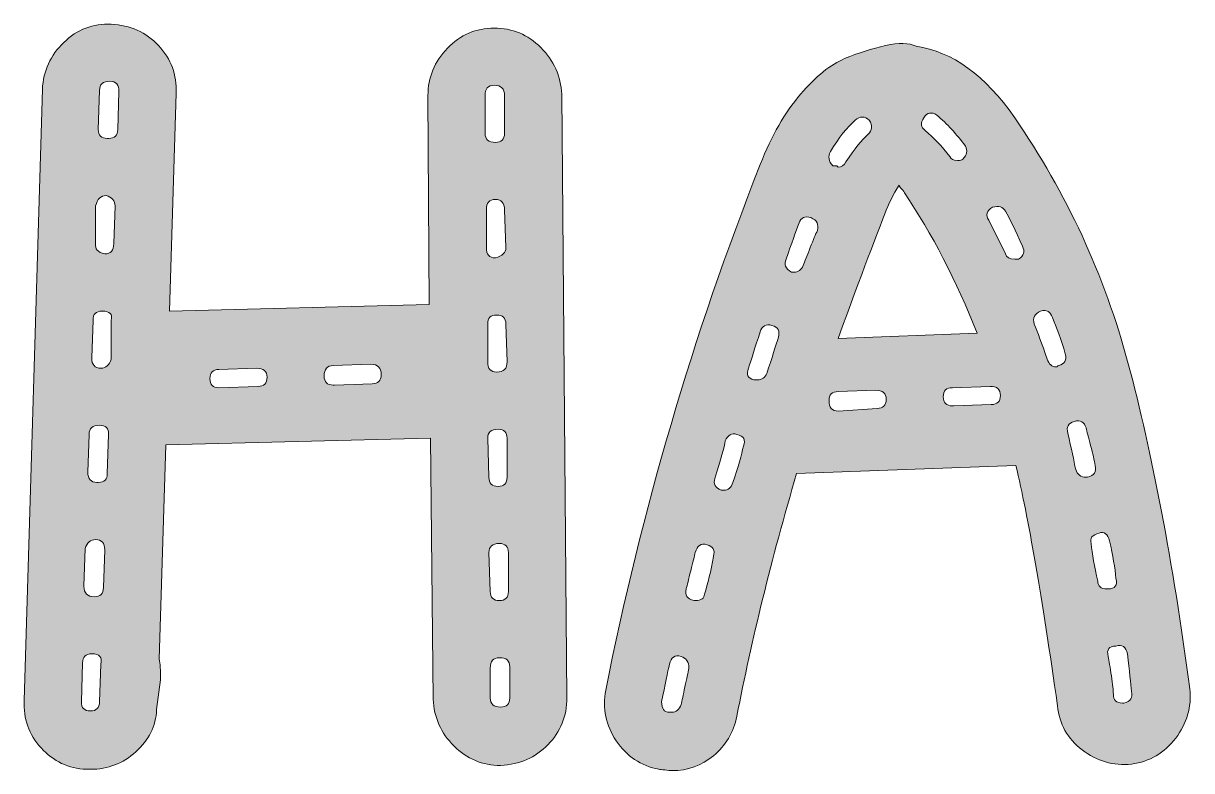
# Model space of a CAD drawing. Header units: inches. Extents: x 1.7 to 13.2, y -16.3 to -1.7.
# Drawn here: x 2.437 to 6.514, y -4.338 to -1.73 of the extents above; entities that cross this region are included whole.
import ezdxf

# ---------------------------------------------------------------- set-up
doc = ezdxf.new("R2010")
doc.units = ezdxf.units.IN
doc.header["$MEASUREMENT"] = 0
doc.layers.add('Layer 1', color=7, linetype='Continuous')

# ---------------------------------------------------------------- blocks, each defined once
blk = doc.blocks.new('block 30')
at = {"layer": 'Layer 1', "true_color": 0xffffff}
h = blk.add_hatch(color=7, dxfattribs=at)
h.dxf.hatch_style = 2
edge = h.paths.add_edge_path()
edge.add_spline(control_points=[(2.6576, -4.3332), (2.5942, -4.3302), (2.5413, -4.3053), (2.499, -4.2585), (2.4567, -4.2117), (2.4371, -4.1565), (2.4401, -4.0931), (2.4401, -4.0931), (2.5036, -1.9595), (2.5036, -1.9595), (2.5066, -1.8961), (2.5314, -1.8417), (2.5782, -1.7964), (2.625, -1.7511), (2.6802, -1.7301), (2.7436, -1.733), (2.81, -1.736), (2.8651, -1.761), (2.9089, -1.8078), (2.9527, -1.8546), (2.973, -1.9097), (2.9702, -1.9731), (2.9702, -1.9731), (2.9475, -2.7342), (2.9475, -2.7342), (2.9475, -2.7342), (3.8535, -2.7115), (3.8535, -2.7115), (3.8535, -2.7115), (3.849, -1.9822), (3.849, -1.9822), (3.849, -1.9188), (3.8716, -1.8637), (3.9169, -1.8168), (3.9622, -1.77), (4.0166, -1.7466), (4.08, -1.7466), (4.1434, -1.7466), (4.1978, -1.7693), (4.2431, -1.8146), (4.2884, -1.8599), (4.3124, -1.9142), (4.3156, -1.9776), (4.3156, -1.9776), (4.3337, -4.0841), (4.3337, -4.0841), (4.3337, -4.1475), (4.3117, -4.2018), (4.2679, -4.2471), (4.2242, -4.2924), (4.169, -4.3167), (4.1027, -4.3196), (4.0392, -4.3196), (3.9849, -4.297), (3.9396, -4.2517), (3.8943, -4.2064), (3.87, -4.152), (3.8671, -4.0886), (3.8671, -4.0886), (3.858, -3.178), (3.858, -3.178), (3.858, -3.178), (2.9339, -3.2007), (2.9339, -3.2007), (2.9339, -3.2007), (2.9113, -3.9482), (2.9113, -3.9482), (2.9141, -3.9633), (2.9158, -3.9874), (2.9158, -4.0206), (2.9158, -4.0206), (2.9022, -4.1248), (2.9022, -4.1248), (2.8992, -4.1822), (2.875, -4.2313), (2.8297, -4.2721), (2.7844, -4.3128), (2.7316, -4.3332), (2.6712, -4.3332), (2.6712, -4.3332), (2.6576, -4.3332), (2.6576, -4.3332)], knot_values=[0, 0, 0, 0, 1, 1, 1, 2, 2, 2, 3, 3, 3, 4, 4, 4, 5, 5, 5, 6, 6, 6, 7, 7, 7, 8, 8, 8, 9, 9, 9, 10, 10, 10, 11, 11, 11, 12, 12, 12, 13, 13, 13, 14, 14, 14, 15, 15, 15, 16, 16, 16, 17, 17, 17, 18, 18, 18, 19, 19, 19, 20, 20, 20, 21, 21, 21, 22, 22, 22, 23, 23, 23, 24, 24, 24, 25, 25, 25, 26, 26, 26, 27, 27, 27, 27], degree=3, periodic=1)
edge = h.paths.add_edge_path()
edge.add_spline(control_points=[(2.644, -3.9617), (2.644, -3.9617), (2.6395, -4.0976), (2.6395, -4.0976), (2.6395, -4.1188), (2.65, -4.1294), (2.6712, -4.1294), (2.6923, -4.1294), (2.7029, -4.1188), (2.7029, -4.0976), (2.7029, -4.0976), (2.7074, -3.9663), (2.7074, -3.9663), (2.7134, -3.9421), (2.7029, -3.93), (2.6757, -3.93), (2.6546, -3.93), (2.644, -3.9407), (2.644, -3.9617)], knot_values=[0, 0, 0, 0, 1, 1, 1, 2, 2, 2, 3, 3, 3, 4, 4, 4, 5, 5, 5, 6, 6, 6, 6], degree=3, periodic=1)
edge = h.paths.add_edge_path()
edge.add_spline(control_points=[(2.653, -3.5631), (2.653, -3.5631), (2.6485, -3.6945), (2.6485, -3.6945), (2.6485, -3.7187), (2.6606, -3.7307), (2.6848, -3.7307), (2.7059, -3.7307), (2.7165, -3.7202), (2.7165, -3.699), (2.7165, -3.699), (2.721, -3.5676), (2.721, -3.5676), (2.721, -3.5435), (2.7104, -3.5314), (2.6893, -3.5314), (2.6712, -3.5314), (2.6591, -3.542), (2.653, -3.5631)], knot_values=[0, 0, 0, 0, 1, 1, 1, 2, 2, 2, 3, 3, 3, 4, 4, 4, 5, 5, 5, 6, 6, 6, 6], degree=3, periodic=1)
edge = h.paths.add_edge_path()
edge.add_spline(control_points=[(2.6666, -3.1645), (2.6666, -3.1645), (2.6621, -3.2958), (2.6621, -3.2958), (2.6621, -3.3201), (2.6727, -3.3321), (2.6938, -3.3321), (2.6938, -3.3321), (2.6983, -3.3321), (2.6983, -3.3321), (2.7195, -3.3321), (2.7301, -3.3216), (2.7301, -3.3004), (2.7301, -3.3004), (2.7346, -3.1645), (2.7346, -3.1645), (2.7346, -3.1434), (2.724, -3.1327), (2.7029, -3.1327), (2.6787, -3.1327), (2.6666, -3.1434), (2.6666, -3.1645)], knot_values=[0, 0, 0, 0, 1, 1, 1, 2, 2, 2, 3, 3, 3, 4, 4, 4, 5, 5, 5, 6, 6, 6, 7, 7, 7, 7], degree=3, periodic=1)
edge = h.paths.add_edge_path()
edge.add_spline(control_points=[(2.6802, -2.7659), (2.6802, -2.7659), (2.6757, -2.8972), (2.6757, -2.8972), (2.6757, -2.9214), (2.6863, -2.9334), (2.7074, -2.9334), (2.7255, -2.9334), (2.7376, -2.9229), (2.7436, -2.9017), (2.7436, -2.9017), (2.7436, -2.7659), (2.7436, -2.7659), (2.7497, -2.7447), (2.7391, -2.7342), (2.7119, -2.7342), (2.6908, -2.7342), (2.6802, -2.7447), (2.6802, -2.7659)], knot_values=[0, 0, 0, 0, 1, 1, 1, 2, 2, 2, 3, 3, 3, 4, 4, 4, 5, 5, 5, 6, 6, 6, 6], degree=3, periodic=1)
edge = h.paths.add_edge_path()
edge.add_spline(control_points=[(2.6893, -2.3672), (2.6893, -2.3672), (2.6893, -2.4986), (2.6893, -2.4986), (2.6863, -2.5167), (2.6968, -2.5288), (2.721, -2.5348), (2.7421, -2.5348), (2.7527, -2.5228), (2.7527, -2.4986), (2.7527, -2.4986), (2.7572, -2.3672), (2.7572, -2.3672), (2.7572, -2.3491), (2.7467, -2.337), (2.7255, -2.331), (2.7074, -2.331), (2.6953, -2.3431), (2.6893, -2.3672)], knot_values=[0, 0, 0, 0, 1, 1, 1, 2, 2, 2, 3, 3, 3, 4, 4, 4, 5, 5, 5, 6, 6, 6, 6], degree=3, periodic=1)
edge = h.paths.add_edge_path()
edge.add_spline(control_points=[(2.7029, -1.9641), (2.7029, -1.9641), (2.6983, -2.1), (2.6983, -2.1), (2.6983, -2.1211), (2.7089, -2.1317), (2.7301, -2.1317), (2.7301, -2.1317), (2.7346, -2.1317), (2.7346, -2.1317), (2.7557, -2.1317), (2.7663, -2.1211), (2.7663, -2.1), (2.7663, -2.1), (2.7708, -1.9686), (2.7708, -1.9686), (2.7708, -1.9444), (2.7603, -1.9323), (2.7391, -1.9323), (2.715, -1.9323), (2.7029, -1.943), (2.7029, -1.9641)], knot_values=[0, 0, 0, 0, 1, 1, 1, 2, 2, 2, 3, 3, 3, 4, 4, 4, 5, 5, 5, 6, 6, 6, 7, 7, 7, 7], degree=3, periodic=1)
edge = h.paths.add_edge_path()
edge.add_spline(control_points=[(3.1196, -2.938), (3.0985, -2.938), (3.0879, -2.9486), (3.0879, -2.9697), (3.0879, -2.9909), (3.0985, -3.0014), (3.1196, -3.0014), (3.1196, -3.0014), (3.2555, -2.9968), (3.2555, -2.9968), (3.2765, -2.9968), (3.2873, -2.9863), (3.2873, -2.9651), (3.2873, -2.9441), (3.2752, -2.9334), (3.251, -2.9334), (3.251, -2.9334), (3.1196, -2.938), (3.1196, -2.938)], knot_values=[0, 0, 0, 0, 1, 1, 1, 2, 2, 2, 3, 3, 3, 4, 4, 4, 5, 5, 5, 6, 6, 6, 6], degree=3, periodic=1)
edge = h.paths.add_edge_path()
edge.add_spline(control_points=[(3.5183, -2.9244), (3.4971, -2.9244), (3.4866, -2.9365), (3.4866, -2.9606), (3.4866, -2.9818), (3.4971, -2.9923), (3.5183, -2.9923), (3.5183, -2.9923), (3.5228, -2.9923), (3.5228, -2.9923), (3.5228, -2.9923), (3.6542, -2.9878), (3.6542, -2.9878), (3.6752, -2.9878), (3.6859, -2.9773), (3.6859, -2.9561), (3.6859, -2.932), (3.6738, -2.9198), (3.6497, -2.9198), (3.6497, -2.9198), (3.5183, -2.9244), (3.5183, -2.9244)], knot_values=[0, 0, 0, 0, 1, 1, 1, 2, 2, 2, 3, 3, 3, 4, 4, 4, 5, 5, 5, 6, 6, 6, 7, 7, 7, 7], degree=3, periodic=1)
edge = h.paths.add_edge_path()
edge.add_spline(control_points=[(4.08, -1.9459), (4.0587, -1.9459), (4.0483, -1.958), (4.0483, -1.9822), (4.0483, -1.9822), (4.0483, -2.1135), (4.0483, -2.1135), (4.0483, -2.1347), (4.0602, -2.1453), (4.0845, -2.1453), (4.1056, -2.1453), (4.1163, -2.1347), (4.1163, -2.1135), (4.1163, -2.1135), (4.1163, -1.9822), (4.1163, -1.9822), (4.1163, -1.958), (4.104, -1.9459), (4.08, -1.9459)], knot_values=[0, 0, 0, 0, 1, 1, 1, 2, 2, 2, 3, 3, 3, 4, 4, 4, 5, 5, 5, 6, 6, 6, 6], degree=3, periodic=1)
edge = h.paths.add_edge_path()
edge.add_spline(control_points=[(4.1208, -2.5122), (4.1208, -2.5122), (4.1163, -2.3808), (4.1163, -2.3808), (4.1163, -2.3567), (4.1056, -2.3446), (4.0845, -2.3446), (4.0633, -2.3446), (4.0528, -2.3567), (4.0528, -2.3808), (4.0528, -2.3808), (4.0528, -2.5122), (4.0528, -2.5122), (4.0528, -2.5364), (4.0633, -2.5484), (4.0845, -2.5484), (4.1086, -2.5424), (4.1208, -2.5303), (4.1208, -2.5122)], knot_values=[0, 0, 0, 0, 1, 1, 1, 2, 2, 2, 3, 3, 3, 4, 4, 4, 5, 5, 5, 6, 6, 6, 6], degree=3, periodic=1)
edge = h.paths.add_edge_path()
edge.add_spline(control_points=[(4.1253, -2.9108), (4.1253, -2.9108), (4.1208, -2.7795), (4.1208, -2.7795), (4.1208, -2.7583), (4.1101, -2.7478), (4.0891, -2.7478), (4.0678, -2.7478), (4.0574, -2.7583), (4.0574, -2.7795), (4.0574, -2.7795), (4.0574, -2.9108), (4.0574, -2.9108), (4.0574, -2.935), (4.0678, -2.947), (4.0891, -2.947), (4.1131, -2.947), (4.1253, -2.935), (4.1253, -2.9108)], knot_values=[0, 0, 0, 0, 1, 1, 1, 2, 2, 2, 3, 3, 3, 4, 4, 4, 5, 5, 5, 6, 6, 6, 6], degree=3, periodic=1)
edge = h.paths.add_edge_path()
edge.add_spline(control_points=[(4.1253, -3.3139), (4.1253, -3.3139), (4.1253, -3.178), (4.1253, -3.178), (4.1253, -3.157), (4.1146, -3.1463), (4.0936, -3.1463), (4.0693, -3.1463), (4.0574, -3.157), (4.0574, -3.178), (4.0574, -3.178), (4.0619, -3.3139), (4.0619, -3.3139), (4.0619, -3.3352), (4.0723, -3.3457), (4.0936, -3.3457), (4.1146, -3.3457), (4.1253, -3.3352), (4.1253, -3.3139)], knot_values=[0, 0, 0, 0, 1, 1, 1, 2, 2, 2, 3, 3, 3, 4, 4, 4, 5, 5, 5, 6, 6, 6, 6], degree=3, periodic=1)
edge = h.paths.add_edge_path()
edge.add_spline(control_points=[(4.1298, -3.7126), (4.1298, -3.7126), (4.1298, -3.5767), (4.1298, -3.5767), (4.1298, -3.5556), (4.1191, -3.545), (4.0981, -3.545), (4.0738, -3.545), (4.0619, -3.5556), (4.0619, -3.5767), (4.0619, -3.5767), (4.0664, -3.7126), (4.0664, -3.7126), (4.0664, -3.7338), (4.0769, -3.7443), (4.0981, -3.7443), (4.1191, -3.7443), (4.1298, -3.7338), (4.1298, -3.7126)], knot_values=[0, 0, 0, 0, 1, 1, 1, 2, 2, 2, 3, 3, 3, 4, 4, 4, 5, 5, 5, 6, 6, 6, 6], degree=3, periodic=1)
edge = h.paths.add_edge_path()
edge.add_spline(control_points=[(4.1344, -4.0841), (4.1344, -4.0841), (4.1344, -3.9753), (4.1344, -3.9753), (4.1344, -3.9543), (4.1222, -3.9436), (4.0981, -3.9436), (4.0769, -3.9436), (4.0664, -3.9557), (4.0664, -3.9799), (4.0664, -3.9799), (4.0664, -4.0841), (4.0664, -4.0841), (4.0664, -4.1052), (4.0784, -4.1158), (4.1027, -4.1158), (4.1237, -4.1158), (4.1344, -4.1052), (4.1344, -4.0841)], knot_values=[0, 0, 0, 0, 1, 1, 1, 2, 2, 2, 3, 3, 3, 4, 4, 4, 5, 5, 5, 6, 6, 6, 6], degree=3, periodic=1)
h = blk.add_hatch(color=7, dxfattribs=at)
h.dxf.hatch_style = 2
edge = h.paths.add_edge_path()
edge.add_spline(control_points=[(4.6552, -4.3332), (4.5918, -4.3212), (4.5419, -4.2879), (4.5057, -4.2335), (4.4695, -4.1792), (4.4574, -4.1203), (4.4695, -4.0569), (4.5933, -3.4317), (4.773, -2.8202), (5.0085, -2.2223), (5.0477, -2.1226), (5.0946, -2.0411), (5.149, -1.9776), (5.2033, -1.9142), (5.2547, -1.8728), (5.303, -1.8531), (5.3512, -1.8334), (5.3988, -1.8184), (5.4456, -1.8078), (5.4924, -1.7972), (5.5279, -1.798), (5.5522, -1.81), (5.679, -1.8282), (5.7938, -1.9113), (5.8964, -2.0592), (6.0776, -2.3219), (6.2097, -2.6081), (6.2927, -2.9176), (6.3758, -3.2272), (6.4475, -3.6054), (6.508, -4.0523), (6.5139, -4.1158), (6.4973, -4.1731), (6.4582, -4.2245), (6.4188, -4.2759), (6.3676, -4.306), (6.3041, -4.3151), (6.2407, -4.3212), (6.1832, -4.3045), (6.132, -4.2653), (6.0805, -4.2261), (6.0518, -4.1747), (6.0459, -4.1112), (5.9916, -3.7307), (5.9431, -3.4514), (5.901, -3.2732), (5.901, -3.2732), (5.1354, -3.3004), (5.1354, -3.3004), (5.0477, -3.5993), (4.9783, -3.8818), (4.927, -4.1475), (4.9149, -4.2049), (4.8877, -4.251), (4.8455, -4.2856), (4.8032, -4.3204), (4.7549, -4.3377), (4.7005, -4.3377), (4.6945, -4.3377), (4.6861, -4.337), (4.6755, -4.3355), (4.6649, -4.3339), (4.6582, -4.3332), (4.6552, -4.3332)], knot_values=[0, 0, 0, 0, 1, 1, 1, 2, 2, 2, 3, 3, 3, 4, 4, 4, 5, 5, 5, 6, 6, 6, 7, 7, 7, 8, 8, 8, 9, 9, 9, 10, 10, 10, 11, 11, 11, 12, 12, 12, 13, 13, 13, 14, 14, 14, 15, 15, 15, 16, 16, 16, 17, 17, 17, 18, 18, 18, 19, 19, 19, 20, 20, 20, 21, 21, 21, 21], degree=3, periodic=1)
edge = h.paths.add_edge_path()
edge.add_spline(control_points=[(4.6914, -3.9663), (4.6854, -3.9935), (4.6763, -4.0372), (4.6643, -4.0976), (4.6643, -4.1219), (4.6733, -4.1339), (4.6914, -4.1339), (4.6914, -4.1339), (4.7005, -4.1339), (4.7005, -4.1339), (4.7156, -4.1339), (4.7262, -4.1248), (4.7322, -4.1067), (4.7352, -4.0947), (4.7398, -4.0743), (4.7458, -4.0456), (4.7518, -4.0169), (4.7564, -3.995), (4.7594, -3.9799), (4.7594, -3.9588), (4.7503, -3.9452), (4.7322, -3.9391), (4.7111, -3.9331), (4.6975, -3.9421), (4.6914, -3.9663)], knot_values=[0, 0, 0, 0, 1, 1, 1, 2, 2, 2, 3, 3, 3, 4, 4, 4, 5, 5, 5, 6, 6, 6, 7, 7, 7, 8, 8, 8, 8], degree=3, periodic=1)
edge = h.paths.add_edge_path()
edge.add_spline(control_points=[(4.7503, -3.7035), (4.7443, -3.7247), (4.7533, -3.7383), (4.7775, -3.7443), (4.7775, -3.7443), (4.782, -3.7443), (4.782, -3.7443), (4.8032, -3.7443), (4.8138, -3.7368), (4.8138, -3.7217), (4.8258, -3.6854), (4.8364, -3.6417), (4.8455, -3.5903), (4.8515, -3.5692), (4.844, -3.5556), (4.8228, -3.5495), (4.8017, -3.5435), (4.7881, -3.5526), (4.782, -3.5767), (4.779, -3.5888), (4.7737, -3.61), (4.7661, -3.6401), (4.7586, -3.6704), (4.7533, -3.6915), (4.7503, -3.7035)], knot_values=[0, 0, 0, 0, 1, 1, 1, 2, 2, 2, 3, 3, 3, 4, 4, 4, 5, 5, 5, 6, 6, 6, 7, 7, 7, 8, 8, 8, 8], degree=3, periodic=1)
edge = h.paths.add_edge_path()
edge.add_spline(control_points=[(4.85, -3.3185), (4.844, -3.3366), (4.8515, -3.3502), (4.8726, -3.3592), (4.8726, -3.3592), (4.8817, -3.3592), (4.8817, -3.3592), (4.8968, -3.3592), (4.9072, -3.3502), (4.9134, -3.3321), (4.9315, -3.2777), (4.9435, -3.2355), (4.9497, -3.2052), (4.9587, -3.1842), (4.9512, -3.1706), (4.927, -3.1645), (4.9089, -3.1585), (4.8953, -3.166), (4.8862, -3.1871), (4.8832, -3.2083), (4.871, -3.2521), (4.85, -3.3185)], knot_values=[0, 0, 0, 0, 1, 1, 1, 2, 2, 2, 3, 3, 3, 4, 4, 4, 5, 5, 5, 6, 6, 6, 7, 7, 7, 7], degree=3, periodic=1)
edge = h.paths.add_edge_path()
edge.add_spline(control_points=[(4.9678, -2.9334), (4.9587, -2.9546), (4.9648, -2.9682), (4.9859, -2.9742), (4.9859, -2.9742), (4.9995, -2.9742), (4.9995, -2.9742), (5.0146, -2.9742), (5.025, -2.9667), (5.0312, -2.9515), (5.0493, -2.8972), (5.0629, -2.855), (5.072, -2.8248), (5.078, -2.8036), (5.0703, -2.79), (5.0493, -2.784), (5.0282, -2.778), (5.0146, -2.7855), (5.0085, -2.8066), (4.9904, -2.861), (4.9768, -2.9033), (4.9678, -2.9334)], knot_values=[0, 0, 0, 0, 1, 1, 1, 2, 2, 2, 3, 3, 3, 4, 4, 4, 5, 5, 5, 6, 6, 6, 7, 7, 7, 7], degree=3, periodic=1)
edge = h.paths.add_edge_path()
edge.add_spline(control_points=[(5.0991, -2.553), (5.0901, -2.5711), (5.0961, -2.5862), (5.1173, -2.5983), (5.1173, -2.5983), (5.1263, -2.5983), (5.1263, -2.5983), (5.1414, -2.5983), (5.1519, -2.5907), (5.158, -2.5756), (5.1641, -2.5605), (5.1723, -2.5394), (5.1829, -2.5122), (5.1935, -2.485), (5.2017, -2.4654), (5.2079, -2.4533), (5.2139, -2.4322), (5.2062, -2.4171), (5.1852, -2.408), (5.1641, -2.402), (5.1505, -2.408), (5.1444, -2.4261), (5.1324, -2.4563), (5.1173, -2.4986), (5.0991, -2.553)], knot_values=[0, 0, 0, 0, 1, 1, 1, 2, 2, 2, 3, 3, 3, 4, 4, 4, 5, 5, 5, 6, 6, 6, 7, 7, 7, 8, 8, 8, 8], degree=3, periodic=1)
edge = h.paths.add_edge_path()
edge.add_spline(control_points=[(5.2532, -2.177), (5.2441, -2.1951), (5.247, -2.2117), (5.2622, -2.2268), (5.2651, -2.2268), (5.2696, -2.2268), (5.2758, -2.2268), (5.2758, -2.2268), (5.2803, -2.2313), (5.2803, -2.2313), (5.2923, -2.2313), (5.3014, -2.2253), (5.3075, -2.2132), (5.3376, -2.1679), (5.3634, -2.1362), (5.3845, -2.1181), (5.3996, -2.103), (5.401, -2.0864), (5.3891, -2.0682), (5.3738, -2.0531), (5.3574, -2.0531), (5.3392, -2.0682), (5.3121, -2.0924), (5.2832, -2.1286), (5.2532, -2.177)], knot_values=[0, 0, 0, 0, 1, 1, 1, 2, 2, 2, 3, 3, 3, 4, 4, 4, 5, 5, 5, 6, 6, 6, 7, 7, 7, 8, 8, 8, 8], degree=3, periodic=1)
edge = h.paths.add_edge_path()
edge.add_spline(control_points=[(5.2803, -3.015), (5.2592, -3.015), (5.2486, -3.0256), (5.2486, -3.0467), (5.2486, -3.0709), (5.2592, -3.0829), (5.2803, -3.0829), (5.2803, -3.0829), (5.4162, -3.0739), (5.4162, -3.0739), (5.4373, -3.0739), (5.448, -3.0634), (5.448, -3.0421), (5.448, -3.0211), (5.4359, -3.0104), (5.4117, -3.0104), (5.4117, -3.0104), (5.2803, -3.015), (5.2803, -3.015)], knot_values=[0, 0, 0, 0, 1, 1, 1, 2, 2, 2, 3, 3, 3, 4, 4, 4, 5, 5, 5, 6, 6, 6, 6], degree=3, periodic=1)
edge = h.paths.add_edge_path()
edge.add_spline(control_points=[(5.4933, -2.2948), (5.4721, -2.328), (5.4554, -2.3612), (5.4434, -2.3944), (5.4191, -2.4548), (5.3648, -2.5998), (5.2803, -2.8293), (5.2803, -2.8293), (5.7651, -2.8112), (5.7651, -2.8112), (5.6926, -2.627), (5.608, -2.4639), (5.5114, -2.3219), (5.5114, -2.3189), (5.5084, -2.3144), (5.5023, -2.3083), (5.4961, -2.3023), (5.4933, -2.2978), (5.4933, -2.2948)], knot_values=[0, 0, 0, 0, 1, 1, 1, 2, 2, 2, 3, 3, 3, 4, 4, 4, 5, 5, 5, 6, 6, 6, 6], degree=3, periodic=1)
edge = h.paths.add_edge_path()
edge.add_spline(control_points=[(5.5793, -2.0592), (5.5673, -2.0773), (5.5686, -2.0924), (5.5839, -2.1045), (5.6139, -2.1286), (5.6428, -2.1588), (5.6699, -2.1951), (5.6728, -2.2041), (5.6819, -2.2087), (5.6971, -2.2087), (5.7062, -2.2087), (5.7122, -2.2072), (5.7152, -2.2041), (5.7303, -2.189), (5.7334, -2.1739), (5.7243, -2.1588), (5.6941, -2.1166), (5.6609, -2.0803), (5.6246, -2.0501), (5.6065, -2.038), (5.5913, -2.0411), (5.5793, -2.0592)], knot_values=[0, 0, 0, 0, 1, 1, 1, 2, 2, 2, 3, 3, 3, 4, 4, 4, 5, 5, 5, 6, 6, 6, 7, 7, 7, 7], degree=3, periodic=1)
edge = h.paths.add_edge_path()
edge.add_spline(control_points=[(5.8149, -3.0603), (5.8359, -3.0603), (5.8466, -3.0498), (5.8466, -3.0286), (5.8466, -3.0075), (5.8345, -2.9968), (5.8104, -2.9968), (5.8104, -2.9968), (5.679, -3.0014), (5.679, -3.0014), (5.6579, -3.0014), (5.6473, -3.012), (5.6473, -3.0331), (5.6473, -3.0543), (5.6579, -3.0648), (5.679, -3.0648), (5.679, -3.0648), (5.6835, -3.0648), (5.6835, -3.0648), (5.6835, -3.0648), (5.8149, -3.0603), (5.8149, -3.0603)], knot_values=[0, 0, 0, 0, 1, 1, 1, 2, 2, 2, 3, 3, 3, 4, 4, 4, 5, 5, 5, 6, 6, 6, 7, 7, 7, 7], degree=3, periodic=1)
edge = h.paths.add_edge_path()
edge.add_spline(control_points=[(5.8194, -2.3718), (5.7983, -2.3838), (5.7938, -2.3989), (5.8058, -2.4171), (5.8058, -2.4171), (5.8647, -2.5348), (5.8647, -2.5348), (5.8676, -2.5469), (5.8783, -2.553), (5.8964, -2.553), (5.8964, -2.553), (5.91, -2.553), (5.91, -2.553), (5.9281, -2.5409), (5.9327, -2.5258), (5.9236, -2.5077), (5.8993, -2.4533), (5.8797, -2.4125), (5.8647, -2.3854), (5.8557, -2.3703), (5.8404, -2.3657), (5.8194, -2.3718)], knot_values=[0, 0, 0, 0, 1, 1, 1, 2, 2, 2, 3, 3, 3, 4, 4, 4, 5, 5, 5, 6, 6, 6, 7, 7, 7, 7], degree=3, periodic=1)
edge = h.paths.add_edge_path()
edge.add_spline(control_points=[(5.987, -2.7342), (5.9658, -2.7432), (5.9582, -2.7583), (5.9644, -2.7795), (5.9763, -2.8066), (5.9916, -2.8474), (6.0097, -2.9017), (6.0156, -2.9198), (6.0262, -2.9289), (6.0414, -2.9289), (6.0443, -2.9289), (6.0459, -2.9282), (6.0459, -2.9266), (6.0459, -2.9252), (6.0473, -2.9244), (6.0505, -2.9244), (6.0715, -2.9184), (6.079, -2.9048), (6.0731, -2.8837), (6.0579, -2.8323), (6.0428, -2.79), (6.0278, -2.7568), (6.0216, -2.7357), (6.008, -2.7281), (5.987, -2.7342)], knot_values=[0, 0, 0, 0, 1, 1, 1, 2, 2, 2, 3, 3, 3, 4, 4, 4, 5, 5, 5, 6, 6, 6, 7, 7, 7, 8, 8, 8, 8], degree=3, periodic=1)
edge = h.paths.add_edge_path()
edge.add_spline(control_points=[(6.1048, -3.1192), (6.0835, -3.1253), (6.076, -3.1389), (6.0822, -3.1599), (6.0941, -3.2143), (6.1032, -3.2566), (6.1093, -3.2868), (6.1153, -3.3049), (6.1275, -3.3139), (6.1456, -3.3139), (6.1456, -3.3139), (6.1501, -3.3139), (6.1501, -3.3139), (6.1741, -3.308), (6.1832, -3.2944), (6.1773, -3.2732), (6.1741, -3.2551), (6.1689, -3.2317), (6.1614, -3.203), (6.1538, -3.1743), (6.1485, -3.154), (6.1456, -3.1418), (6.1394, -3.1207), (6.1258, -3.1132), (6.1048, -3.1192)], knot_values=[0, 0, 0, 0, 1, 1, 1, 2, 2, 2, 3, 3, 3, 4, 4, 4, 5, 5, 5, 6, 6, 6, 7, 7, 7, 8, 8, 8, 8], degree=3, periodic=1)
edge = h.paths.add_edge_path()
edge.add_spline(control_points=[(6.2271, -3.5359), (6.221, -3.5118), (6.209, -3.5028), (6.1909, -3.5087), (6.1666, -3.5148), (6.1575, -3.5269), (6.1637, -3.545), (6.1666, -3.5812), (6.1741, -3.6251), (6.1864, -3.6764), (6.1864, -3.6945), (6.1968, -3.7035), (6.2181, -3.7035), (6.2181, -3.7035), (6.2226, -3.7035), (6.2226, -3.7035), (6.2466, -3.7035), (6.2557, -3.6915), (6.2498, -3.6673), (6.2466, -3.6311), (6.2391, -3.5873), (6.2271, -3.5359)], knot_values=[0, 0, 0, 0, 1, 1, 1, 2, 2, 2, 3, 3, 3, 4, 4, 4, 5, 5, 5, 6, 6, 6, 7, 7, 7, 7], degree=3, periodic=1)
edge = h.paths.add_edge_path()
edge.add_spline(control_points=[(6.2906, -3.93), (6.2844, -3.9059), (6.2708, -3.8968), (6.2498, -3.9029), (6.2255, -3.9029), (6.2164, -3.9149), (6.2226, -3.9391), (6.2255, -3.9543), (6.2293, -3.9769), (6.2339, -4.007), (6.2384, -4.0372), (6.2407, -4.0585), (6.2407, -4.0705), (6.2407, -4.0916), (6.2512, -4.1022), (6.2724, -4.1022), (6.2724, -4.1022), (6.277, -4.1022), (6.277, -4.1022), (6.301, -4.0961), (6.31, -4.0825), (6.3041, -4.0614), (6.301, -4.0342), (6.2965, -3.9905), (6.2906, -3.93)], knot_values=[0, 0, 0, 0, 1, 1, 1, 2, 2, 2, 3, 3, 3, 4, 4, 4, 5, 5, 5, 6, 6, 6, 7, 7, 7, 8, 8, 8, 8], degree=3, periodic=1)
at = {"layer": 'Layer 1', "lineweight": 0}
for points, knots in [([(2.6576, -4.3332), (2.5942, -4.3302), (2.5413, -4.3053), (2.499, -4.2585), (2.4567, -4.2117), (2.4371, -4.1565), (2.4401, -4.0931), (2.4401, -4.0931), (2.5036, -1.9595), (2.5036, -1.9595), (2.5066, -1.8961), (2.5314, -1.8417), (2.5782, -1.7964), (2.625, -1.7511), (2.6802, -1.7301), (2.7436, -1.733), (2.81, -1.736), (2.8651, -1.761), (2.9089, -1.8078), (2.9527, -1.8546), (2.973, -1.9097), (2.9702, -1.9731), (2.9702, -1.9731), (2.9475, -2.7342), (2.9475, -2.7342), (2.9475, -2.7342), (3.8535, -2.7115), (3.8535, -2.7115), (3.8535, -2.7115), (3.849, -1.9822), (3.849, -1.9822), (3.849, -1.9188), (3.8716, -1.8637), (3.9169, -1.8168), (3.9622, -1.77), (4.0166, -1.7466), (4.08, -1.7466), (4.1434, -1.7466), (4.1978, -1.7693), (4.2431, -1.8146), (4.2884, -1.8599), (4.3124, -1.9142), (4.3156, -1.9776), (4.3156, -1.9776), (4.3337, -4.0841), (4.3337, -4.0841), (4.3337, -4.1475), (4.3117, -4.2018), (4.2679, -4.2471), (4.2242, -4.2924), (4.169, -4.3167), (4.1027, -4.3196), (4.0392, -4.3196), (3.9849, -4.297), (3.9396, -4.2517), (3.8943, -4.2064), (3.87, -4.152), (3.8671, -4.0886), (3.8671, -4.0886), (3.858, -3.178), (3.858, -3.178), (3.858, -3.178), (2.9339, -3.2007), (2.9339, -3.2007), (2.9339, -3.2007), (2.9113, -3.9482), (2.9113, -3.9482), (2.9141, -3.9633), (2.9158, -3.9874), (2.9158, -4.0206), (2.9158, -4.0206), (2.9022, -4.1248), (2.9022, -4.1248), (2.8992, -4.1822), (2.875, -4.2313), (2.8297, -4.2721), (2.7844, -4.3128), (2.7316, -4.3332), (2.6712, -4.3332), (2.6712, -4.3332), (2.6576, -4.3332), (2.6576, -4.3332)], [0, 0, 0, 0, 1, 1, 1, 2, 2, 2, 3, 3, 3, 4, 4, 4, 5, 5, 5, 6, 6, 6, 7, 7, 7, 8, 8, 8, 9, 9, 9, 10, 10, 10, 11, 11, 11, 12, 12, 12, 13, 13, 13, 14, 14, 14, 15, 15, 15, 16, 16, 16, 17, 17, 17, 18, 18, 18, 19, 19, 19, 20, 20, 20, 21, 21, 21, 22, 22, 22, 23, 23, 23, 24, 24, 24, 25, 25, 25, 26, 26, 26, 27, 27, 27, 27]), ([(4.6552, -4.3332), (4.5918, -4.3212), (4.5419, -4.2879), (4.5057, -4.2335), (4.4695, -4.1792), (4.4574, -4.1203), (4.4695, -4.0569), (4.5933, -3.4317), (4.773, -2.8202), (5.0085, -2.2223), (5.0477, -2.1226), (5.0946, -2.0411), (5.149, -1.9776), (5.2033, -1.9142), (5.2547, -1.8728), (5.303, -1.8531), (5.3512, -1.8334), (5.3988, -1.8184), (5.4456, -1.8078), (5.4924, -1.7972), (5.5279, -1.798), (5.5522, -1.81), (5.679, -1.8282), (5.7938, -1.9113), (5.8964, -2.0592), (6.0776, -2.3219), (6.2097, -2.6081), (6.2927, -2.9176), (6.3758, -3.2272), (6.4475, -3.6054), (6.508, -4.0523), (6.5139, -4.1158), (6.4973, -4.1731), (6.4582, -4.2245), (6.4188, -4.2759), (6.3676, -4.306), (6.3041, -4.3151), (6.2407, -4.3212), (6.1832, -4.3045), (6.132, -4.2653), (6.0805, -4.2261), (6.0518, -4.1747), (6.0459, -4.1112), (5.9916, -3.7307), (5.9431, -3.4514), (5.901, -3.2732), (5.901, -3.2732), (5.1354, -3.3004), (5.1354, -3.3004), (5.0477, -3.5993), (4.9783, -3.8818), (4.927, -4.1475), (4.9149, -4.2049), (4.8877, -4.251), (4.8455, -4.2856), (4.8032, -4.3204), (4.7549, -4.3377), (4.7005, -4.3377), (4.6945, -4.3377), (4.6861, -4.337), (4.6755, -4.3355), (4.6649, -4.3339), (4.6582, -4.3332), (4.6552, -4.3332)], [0, 0, 0, 0, 1, 1, 1, 2, 2, 2, 3, 3, 3, 4, 4, 4, 5, 5, 5, 6, 6, 6, 7, 7, 7, 8, 8, 8, 9, 9, 9, 10, 10, 10, 11, 11, 11, 12, 12, 12, 13, 13, 13, 14, 14, 14, 15, 15, 15, 16, 16, 16, 17, 17, 17, 18, 18, 18, 19, 19, 19, 20, 20, 20, 21, 21, 21, 21]), ([(2.7029, -1.9641), (2.7029, -1.9641), (2.6983, -2.1), (2.6983, -2.1), (2.6983, -2.1211), (2.7089, -2.1317), (2.7301, -2.1317), (2.7301, -2.1317), (2.7346, -2.1317), (2.7346, -2.1317), (2.7557, -2.1317), (2.7663, -2.1211), (2.7663, -2.1), (2.7663, -2.1), (2.7708, -1.9686), (2.7708, -1.9686), (2.7708, -1.9444), (2.7603, -1.9323), (2.7391, -1.9323), (2.715, -1.9323), (2.7029, -1.943), (2.7029, -1.9641)], [0, 0, 0, 0, 1, 1, 1, 2, 2, 2, 3, 3, 3, 4, 4, 4, 5, 5, 5, 6, 6, 6, 7, 7, 7, 7]), ([(4.08, -1.9459), (4.0587, -1.9459), (4.0483, -1.958), (4.0483, -1.9822), (4.0483, -1.9822), (4.0483, -2.1135), (4.0483, -2.1135), (4.0483, -2.1347), (4.0602, -2.1453), (4.0845, -2.1453), (4.1056, -2.1453), (4.1163, -2.1347), (4.1163, -2.1135), (4.1163, -2.1135), (4.1163, -1.9822), (4.1163, -1.9822), (4.1163, -1.958), (4.104, -1.9459), (4.08, -1.9459)], [0, 0, 0, 0, 1, 1, 1, 2, 2, 2, 3, 3, 3, 4, 4, 4, 5, 5, 5, 6, 6, 6, 6]), ([(5.5793, -2.0592), (5.5673, -2.0773), (5.5686, -2.0924), (5.5839, -2.1045), (5.6139, -2.1286), (5.6428, -2.1588), (5.6699, -2.1951), (5.6728, -2.2041), (5.6819, -2.2087), (5.6971, -2.2087), (5.7062, -2.2087), (5.7122, -2.2072), (5.7152, -2.2041), (5.7303, -2.189), (5.7334, -2.1739), (5.7243, -2.1588), (5.6941, -2.1166), (5.6609, -2.0803), (5.6246, -2.0501), (5.6065, -2.038), (5.5913, -2.0411), (5.5793, -2.0592)], [0, 0, 0, 0, 1, 1, 1, 2, 2, 2, 3, 3, 3, 4, 4, 4, 5, 5, 5, 6, 6, 6, 7, 7, 7, 7]), ([(5.2532, -2.177), (5.2441, -2.1951), (5.247, -2.2117), (5.2622, -2.2268), (5.2651, -2.2268), (5.2696, -2.2268), (5.2758, -2.2268), (5.2758, -2.2268), (5.2803, -2.2313), (5.2803, -2.2313), (5.2923, -2.2313), (5.3014, -2.2253), (5.3075, -2.2132), (5.3376, -2.1679), (5.3634, -2.1362), (5.3845, -2.1181), (5.3996, -2.103), (5.401, -2.0864), (5.3891, -2.0682), (5.3738, -2.0531), (5.3574, -2.0531), (5.3392, -2.0682), (5.3121, -2.0924), (5.2832, -2.1286), (5.2532, -2.177)], [0, 0, 0, 0, 1, 1, 1, 2, 2, 2, 3, 3, 3, 4, 4, 4, 5, 5, 5, 6, 6, 6, 7, 7, 7, 8, 8, 8, 8]), ([(5.4933, -2.2948), (5.4721, -2.328), (5.4554, -2.3612), (5.4434, -2.3944), (5.4191, -2.4548), (5.3648, -2.5998), (5.2803, -2.8293), (5.2803, -2.8293), (5.7651, -2.8112), (5.7651, -2.8112), (5.6926, -2.627), (5.608, -2.4639), (5.5114, -2.3219), (5.5114, -2.3189), (5.5084, -2.3144), (5.5023, -2.3083), (5.4961, -2.3023), (5.4933, -2.2978), (5.4933, -2.2948)], [0, 0, 0, 0, 1, 1, 1, 2, 2, 2, 3, 3, 3, 4, 4, 4, 5, 5, 5, 6, 6, 6, 6]), ([(2.6893, -2.3672), (2.6893, -2.3672), (2.6893, -2.4986), (2.6893, -2.4986), (2.6863, -2.5167), (2.6968, -2.5288), (2.721, -2.5348), (2.7421, -2.5348), (2.7527, -2.5228), (2.7527, -2.4986), (2.7527, -2.4986), (2.7572, -2.3672), (2.7572, -2.3672), (2.7572, -2.3491), (2.7467, -2.337), (2.7255, -2.331), (2.7074, -2.331), (2.6953, -2.3431), (2.6893, -2.3672)], [0, 0, 0, 0, 1, 1, 1, 2, 2, 2, 3, 3, 3, 4, 4, 4, 5, 5, 5, 6, 6, 6, 6]), ([(4.1208, -2.5122), (4.1208, -2.5122), (4.1163, -2.3808), (4.1163, -2.3808), (4.1163, -2.3567), (4.1056, -2.3446), (4.0845, -2.3446), (4.0633, -2.3446), (4.0528, -2.3567), (4.0528, -2.3808), (4.0528, -2.3808), (4.0528, -2.5122), (4.0528, -2.5122), (4.0528, -2.5364), (4.0633, -2.5484), (4.0845, -2.5484), (4.1086, -2.5424), (4.1208, -2.5303), (4.1208, -2.5122)], [0, 0, 0, 0, 1, 1, 1, 2, 2, 2, 3, 3, 3, 4, 4, 4, 5, 5, 5, 6, 6, 6, 6]), ([(5.0991, -2.553), (5.0901, -2.5711), (5.0961, -2.5862), (5.1173, -2.5983), (5.1173, -2.5983), (5.1263, -2.5983), (5.1263, -2.5983), (5.1414, -2.5983), (5.1519, -2.5907), (5.158, -2.5756), (5.1641, -2.5605), (5.1723, -2.5394), (5.1829, -2.5122), (5.1935, -2.485), (5.2017, -2.4654), (5.2079, -2.4533), (5.2139, -2.4322), (5.2062, -2.4171), (5.1852, -2.408), (5.1641, -2.402), (5.1505, -2.408), (5.1444, -2.4261), (5.1324, -2.4563), (5.1173, -2.4986), (5.0991, -2.553)], [0, 0, 0, 0, 1, 1, 1, 2, 2, 2, 3, 3, 3, 4, 4, 4, 5, 5, 5, 6, 6, 6, 7, 7, 7, 8, 8, 8, 8]), ([(5.8194, -2.3718), (5.7983, -2.3838), (5.7938, -2.3989), (5.8058, -2.4171), (5.8058, -2.4171), (5.8647, -2.5348), (5.8647, -2.5348), (5.8676, -2.5469), (5.8783, -2.553), (5.8964, -2.553), (5.8964, -2.553), (5.91, -2.553), (5.91, -2.553), (5.9281, -2.5409), (5.9327, -2.5258), (5.9236, -2.5077), (5.8993, -2.4533), (5.8797, -2.4125), (5.8647, -2.3854), (5.8557, -2.3703), (5.8404, -2.3657), (5.8194, -2.3718)], [0, 0, 0, 0, 1, 1, 1, 2, 2, 2, 3, 3, 3, 4, 4, 4, 5, 5, 5, 6, 6, 6, 7, 7, 7, 7]), ([(5.987, -2.7342), (5.9658, -2.7432), (5.9582, -2.7583), (5.9644, -2.7795), (5.9763, -2.8066), (5.9916, -2.8474), (6.0097, -2.9017), (6.0156, -2.9198), (6.0262, -2.9289), (6.0414, -2.9289), (6.0443, -2.9289), (6.0459, -2.9282), (6.0459, -2.9266), (6.0459, -2.9252), (6.0473, -2.9244), (6.0505, -2.9244), (6.0715, -2.9184), (6.079, -2.9048), (6.0731, -2.8837), (6.0579, -2.8323), (6.0428, -2.79), (6.0278, -2.7568), (6.0216, -2.7357), (6.008, -2.7281), (5.987, -2.7342)], [0, 0, 0, 0, 1, 1, 1, 2, 2, 2, 3, 3, 3, 4, 4, 4, 5, 5, 5, 6, 6, 6, 7, 7, 7, 8, 8, 8, 8]), ([(2.6802, -2.7659), (2.6802, -2.7659), (2.6757, -2.8972), (2.6757, -2.8972), (2.6757, -2.9214), (2.6863, -2.9334), (2.7074, -2.9334), (2.7255, -2.9334), (2.7376, -2.9229), (2.7436, -2.9017), (2.7436, -2.9017), (2.7436, -2.7659), (2.7436, -2.7659), (2.7497, -2.7447), (2.7391, -2.7342), (2.7119, -2.7342), (2.6908, -2.7342), (2.6802, -2.7447), (2.6802, -2.7659)], [0, 0, 0, 0, 1, 1, 1, 2, 2, 2, 3, 3, 3, 4, 4, 4, 5, 5, 5, 6, 6, 6, 6]), ([(4.1253, -2.9108), (4.1253, -2.9108), (4.1208, -2.7795), (4.1208, -2.7795), (4.1208, -2.7583), (4.1101, -2.7478), (4.0891, -2.7478), (4.0678, -2.7478), (4.0574, -2.7583), (4.0574, -2.7795), (4.0574, -2.7795), (4.0574, -2.9108), (4.0574, -2.9108), (4.0574, -2.935), (4.0678, -2.947), (4.0891, -2.947), (4.1131, -2.947), (4.1253, -2.935), (4.1253, -2.9108)], [0, 0, 0, 0, 1, 1, 1, 2, 2, 2, 3, 3, 3, 4, 4, 4, 5, 5, 5, 6, 6, 6, 6]), ([(4.9678, -2.9334), (4.9587, -2.9546), (4.9648, -2.9682), (4.9859, -2.9742), (4.9859, -2.9742), (4.9995, -2.9742), (4.9995, -2.9742), (5.0146, -2.9742), (5.025, -2.9667), (5.0312, -2.9515), (5.0493, -2.8972), (5.0629, -2.855), (5.072, -2.8248), (5.078, -2.8036), (5.0703, -2.79), (5.0493, -2.784), (5.0282, -2.778), (5.0146, -2.7855), (5.0085, -2.8066), (4.9904, -2.861), (4.9768, -2.9033), (4.9678, -2.9334)], [0, 0, 0, 0, 1, 1, 1, 2, 2, 2, 3, 3, 3, 4, 4, 4, 5, 5, 5, 6, 6, 6, 7, 7, 7, 7]), ([(3.1196, -2.938), (3.0985, -2.938), (3.0879, -2.9486), (3.0879, -2.9697), (3.0879, -2.9909), (3.0985, -3.0014), (3.1196, -3.0014), (3.1196, -3.0014), (3.2555, -2.9968), (3.2555, -2.9968), (3.2765, -2.9968), (3.2873, -2.9863), (3.2873, -2.9651), (3.2873, -2.9441), (3.2752, -2.9334), (3.251, -2.9334), (3.251, -2.9334), (3.1196, -2.938), (3.1196, -2.938)], [0, 0, 0, 0, 1, 1, 1, 2, 2, 2, 3, 3, 3, 4, 4, 4, 5, 5, 5, 6, 6, 6, 6]), ([(3.5183, -2.9244), (3.4971, -2.9244), (3.4866, -2.9365), (3.4866, -2.9606), (3.4866, -2.9818), (3.4971, -2.9923), (3.5183, -2.9923), (3.5183, -2.9923), (3.5228, -2.9923), (3.5228, -2.9923), (3.5228, -2.9923), (3.6542, -2.9878), (3.6542, -2.9878), (3.6752, -2.9878), (3.6859, -2.9773), (3.6859, -2.9561), (3.6859, -2.932), (3.6738, -2.9198), (3.6497, -2.9198), (3.6497, -2.9198), (3.5183, -2.9244), (3.5183, -2.9244)], [0, 0, 0, 0, 1, 1, 1, 2, 2, 2, 3, 3, 3, 4, 4, 4, 5, 5, 5, 6, 6, 6, 7, 7, 7, 7]), ([(5.2803, -3.015), (5.2592, -3.015), (5.2486, -3.0256), (5.2486, -3.0467), (5.2486, -3.0709), (5.2592, -3.0829), (5.2803, -3.0829), (5.2803, -3.0829), (5.4162, -3.0739), (5.4162, -3.0739), (5.4373, -3.0739), (5.448, -3.0634), (5.448, -3.0421), (5.448, -3.0211), (5.4359, -3.0104), (5.4117, -3.0104), (5.4117, -3.0104), (5.2803, -3.015), (5.2803, -3.015)], [0, 0, 0, 0, 1, 1, 1, 2, 2, 2, 3, 3, 3, 4, 4, 4, 5, 5, 5, 6, 6, 6, 6]), ([(5.8149, -3.0603), (5.8359, -3.0603), (5.8466, -3.0498), (5.8466, -3.0286), (5.8466, -3.0075), (5.8345, -2.9968), (5.8104, -2.9968), (5.8104, -2.9968), (5.679, -3.0014), (5.679, -3.0014), (5.6579, -3.0014), (5.6473, -3.012), (5.6473, -3.0331), (5.6473, -3.0543), (5.6579, -3.0648), (5.679, -3.0648), (5.679, -3.0648), (5.6835, -3.0648), (5.6835, -3.0648), (5.6835, -3.0648), (5.8149, -3.0603), (5.8149, -3.0603)], [0, 0, 0, 0, 1, 1, 1, 2, 2, 2, 3, 3, 3, 4, 4, 4, 5, 5, 5, 6, 6, 6, 7, 7, 7, 7]), ([(2.6666, -3.1645), (2.6666, -3.1645), (2.6621, -3.2958), (2.6621, -3.2958), (2.6621, -3.3201), (2.6727, -3.3321), (2.6938, -3.3321), (2.6938, -3.3321), (2.6983, -3.3321), (2.6983, -3.3321), (2.7195, -3.3321), (2.7301, -3.3216), (2.7301, -3.3004), (2.7301, -3.3004), (2.7346, -3.1645), (2.7346, -3.1645), (2.7346, -3.1434), (2.724, -3.1327), (2.7029, -3.1327), (2.6787, -3.1327), (2.6666, -3.1434), (2.6666, -3.1645)], [0, 0, 0, 0, 1, 1, 1, 2, 2, 2, 3, 3, 3, 4, 4, 4, 5, 5, 5, 6, 6, 6, 7, 7, 7, 7]), ([(6.1048, -3.1192), (6.0835, -3.1253), (6.076, -3.1389), (6.0822, -3.1599), (6.0941, -3.2143), (6.1032, -3.2566), (6.1093, -3.2868), (6.1153, -3.3049), (6.1275, -3.3139), (6.1456, -3.3139), (6.1456, -3.3139), (6.1501, -3.3139), (6.1501, -3.3139), (6.1741, -3.308), (6.1832, -3.2944), (6.1773, -3.2732), (6.1741, -3.2551), (6.1689, -3.2317), (6.1614, -3.203), (6.1538, -3.1743), (6.1485, -3.154), (6.1456, -3.1418), (6.1394, -3.1207), (6.1258, -3.1132), (6.1048, -3.1192)], [0, 0, 0, 0, 1, 1, 1, 2, 2, 2, 3, 3, 3, 4, 4, 4, 5, 5, 5, 6, 6, 6, 7, 7, 7, 8, 8, 8, 8]), ([(4.1253, -3.3139), (4.1253, -3.3139), (4.1253, -3.178), (4.1253, -3.178), (4.1253, -3.157), (4.1146, -3.1463), (4.0936, -3.1463), (4.0693, -3.1463), (4.0574, -3.157), (4.0574, -3.178), (4.0574, -3.178), (4.0619, -3.3139), (4.0619, -3.3139), (4.0619, -3.3352), (4.0723, -3.3457), (4.0936, -3.3457), (4.1146, -3.3457), (4.1253, -3.3352), (4.1253, -3.3139)], [0, 0, 0, 0, 1, 1, 1, 2, 2, 2, 3, 3, 3, 4, 4, 4, 5, 5, 5, 6, 6, 6, 6]), ([(4.85, -3.3185), (4.844, -3.3366), (4.8515, -3.3502), (4.8726, -3.3592), (4.8726, -3.3592), (4.8817, -3.3592), (4.8817, -3.3592), (4.8968, -3.3592), (4.9072, -3.3502), (4.9134, -3.3321), (4.9315, -3.2777), (4.9435, -3.2355), (4.9497, -3.2052), (4.9587, -3.1842), (4.9512, -3.1706), (4.927, -3.1645), (4.9089, -3.1585), (4.8953, -3.166), (4.8862, -3.1871), (4.8832, -3.2083), (4.871, -3.2521), (4.85, -3.3185)], [0, 0, 0, 0, 1, 1, 1, 2, 2, 2, 3, 3, 3, 4, 4, 4, 5, 5, 5, 6, 6, 6, 7, 7, 7, 7]), ([(6.2271, -3.5359), (6.221, -3.5118), (6.209, -3.5028), (6.1909, -3.5087), (6.1666, -3.5148), (6.1575, -3.5269), (6.1637, -3.545), (6.1666, -3.5812), (6.1741, -3.6251), (6.1864, -3.6764), (6.1864, -3.6945), (6.1968, -3.7035), (6.2181, -3.7035), (6.2181, -3.7035), (6.2226, -3.7035), (6.2226, -3.7035), (6.2466, -3.7035), (6.2557, -3.6915), (6.2498, -3.6673), (6.2466, -3.6311), (6.2391, -3.5873), (6.2271, -3.5359)], [0, 0, 0, 0, 1, 1, 1, 2, 2, 2, 3, 3, 3, 4, 4, 4, 5, 5, 5, 6, 6, 6, 7, 7, 7, 7]), ([(2.653, -3.5631), (2.653, -3.5631), (2.6485, -3.6945), (2.6485, -3.6945), (2.6485, -3.7187), (2.6606, -3.7307), (2.6848, -3.7307), (2.7059, -3.7307), (2.7165, -3.7202), (2.7165, -3.699), (2.7165, -3.699), (2.721, -3.5676), (2.721, -3.5676), (2.721, -3.5435), (2.7104, -3.5314), (2.6893, -3.5314), (2.6712, -3.5314), (2.6591, -3.542), (2.653, -3.5631)], [0, 0, 0, 0, 1, 1, 1, 2, 2, 2, 3, 3, 3, 4, 4, 4, 5, 5, 5, 6, 6, 6, 6]), ([(4.1298, -3.7126), (4.1298, -3.7126), (4.1298, -3.5767), (4.1298, -3.5767), (4.1298, -3.5556), (4.1191, -3.545), (4.0981, -3.545), (4.0738, -3.545), (4.0619, -3.5556), (4.0619, -3.5767), (4.0619, -3.5767), (4.0664, -3.7126), (4.0664, -3.7126), (4.0664, -3.7338), (4.0769, -3.7443), (4.0981, -3.7443), (4.1191, -3.7443), (4.1298, -3.7338), (4.1298, -3.7126)], [0, 0, 0, 0, 1, 1, 1, 2, 2, 2, 3, 3, 3, 4, 4, 4, 5, 5, 5, 6, 6, 6, 6]), ([(4.7503, -3.7035), (4.7443, -3.7247), (4.7533, -3.7383), (4.7775, -3.7443), (4.7775, -3.7443), (4.782, -3.7443), (4.782, -3.7443), (4.8032, -3.7443), (4.8138, -3.7368), (4.8138, -3.7217), (4.8258, -3.6854), (4.8364, -3.6417), (4.8455, -3.5903), (4.8515, -3.5692), (4.844, -3.5556), (4.8228, -3.5495), (4.8017, -3.5435), (4.7881, -3.5526), (4.782, -3.5767), (4.779, -3.5888), (4.7737, -3.61), (4.7661, -3.6401), (4.7586, -3.6704), (4.7533, -3.6915), (4.7503, -3.7035)], [0, 0, 0, 0, 1, 1, 1, 2, 2, 2, 3, 3, 3, 4, 4, 4, 5, 5, 5, 6, 6, 6, 7, 7, 7, 8, 8, 8, 8]), ([(6.2906, -3.93), (6.2844, -3.9059), (6.2708, -3.8968), (6.2498, -3.9029), (6.2255, -3.9029), (6.2164, -3.9149), (6.2226, -3.9391), (6.2255, -3.9543), (6.2293, -3.9769), (6.2339, -4.007), (6.2384, -4.0372), (6.2407, -4.0585), (6.2407, -4.0705), (6.2407, -4.0916), (6.2512, -4.1022), (6.2724, -4.1022), (6.2724, -4.1022), (6.277, -4.1022), (6.277, -4.1022), (6.301, -4.0961), (6.31, -4.0825), (6.3041, -4.0614), (6.301, -4.0342), (6.2965, -3.9905), (6.2906, -3.93)], [0, 0, 0, 0, 1, 1, 1, 2, 2, 2, 3, 3, 3, 4, 4, 4, 5, 5, 5, 6, 6, 6, 7, 7, 7, 8, 8, 8, 8]), ([(2.644, -3.9617), (2.644, -3.9617), (2.6395, -4.0976), (2.6395, -4.0976), (2.6395, -4.1188), (2.65, -4.1294), (2.6712, -4.1294), (2.6923, -4.1294), (2.7029, -4.1188), (2.7029, -4.0976), (2.7029, -4.0976), (2.7074, -3.9663), (2.7074, -3.9663), (2.7134, -3.9421), (2.7029, -3.93), (2.6757, -3.93), (2.6546, -3.93), (2.644, -3.9407), (2.644, -3.9617)], [0, 0, 0, 0, 1, 1, 1, 2, 2, 2, 3, 3, 3, 4, 4, 4, 5, 5, 5, 6, 6, 6, 6]), ([(4.1344, -4.0841), (4.1344, -4.0841), (4.1344, -3.9753), (4.1344, -3.9753), (4.1344, -3.9543), (4.1222, -3.9436), (4.0981, -3.9436), (4.0769, -3.9436), (4.0664, -3.9557), (4.0664, -3.9799), (4.0664, -3.9799), (4.0664, -4.0841), (4.0664, -4.0841), (4.0664, -4.1052), (4.0784, -4.1158), (4.1027, -4.1158), (4.1237, -4.1158), (4.1344, -4.1052), (4.1344, -4.0841)], [0, 0, 0, 0, 1, 1, 1, 2, 2, 2, 3, 3, 3, 4, 4, 4, 5, 5, 5, 6, 6, 6, 6]), ([(4.6914, -3.9663), (4.6854, -3.9935), (4.6763, -4.0372), (4.6643, -4.0976), (4.6643, -4.1219), (4.6733, -4.1339), (4.6914, -4.1339), (4.6914, -4.1339), (4.7005, -4.1339), (4.7005, -4.1339), (4.7156, -4.1339), (4.7262, -4.1248), (4.7322, -4.1067), (4.7352, -4.0947), (4.7398, -4.0743), (4.7458, -4.0456), (4.7518, -4.0169), (4.7564, -3.995), (4.7594, -3.9799), (4.7594, -3.9588), (4.7503, -3.9452), (4.7322, -3.9391), (4.7111, -3.9331), (4.6975, -3.9421), (4.6914, -3.9663)], [0, 0, 0, 0, 1, 1, 1, 2, 2, 2, 3, 3, 3, 4, 4, 4, 5, 5, 5, 6, 6, 6, 7, 7, 7, 8, 8, 8, 8])]:
    blk.add_open_spline(points, degree=3, knots=knots, dxfattribs=at)
blk = doc.blocks.new('block 2')
at = {"layer": 'Layer 1'}
blk.add_blockref('block 30', (0, 0), dxfattribs=at)

msp = doc.modelspace()

# ---------------------------------------------------------------- block references
at = {"layer": 'Layer 1'}
msp.add_blockref('block 2', (0, 0), dxfattribs=at)

doc.saveas('drawing.dxf')
